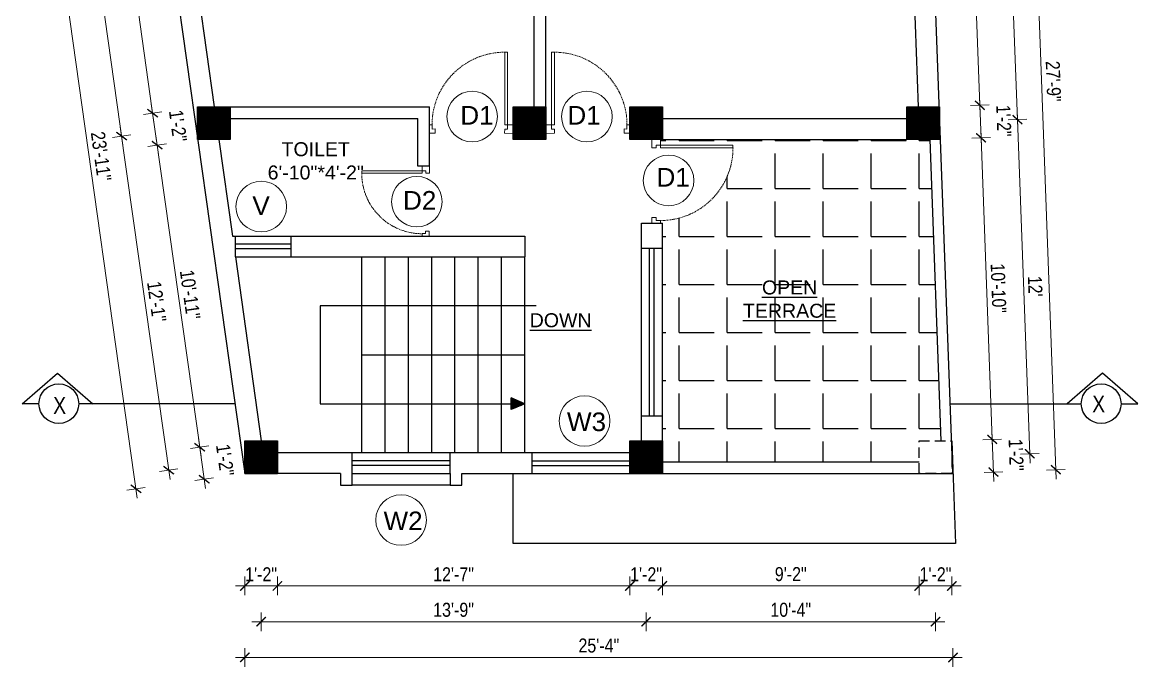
# Model space of a CAD drawing. Header units: inches. Extents: x -5142662 to -4941318, y -3361958 to -3160563.
# Drawn here: x -5006181.3 to -5005702.6, y -3261421.3 to -3261144.5 of the extents above; entities that cross this region are included whole.
import ezdxf

# ---------------------------------------------------------------- set-up
doc = ezdxf.new("R2010")
doc.units = ezdxf.units.IN
doc.header["$LTSCALE"] = 2
doc.header["$MEASUREMENT"] = 0
doc.header["$PDMODE"] = 34
doc.linetypes.add('HIDDEN', pattern=[0.375, 0.25, -0.125])
doc.layers.get('0').update_dxf_attribs({"linetype": 'CONTINUOUS'})
doc.layers.get('DEFPOINTS').update_dxf_attribs({"color": 141, "linetype": 'CONTINUOUS'})
doc.layers.add('A-Hatch', color=7, linetype='CONTINUOUS')
for name, color, linetype, lineweight in [('Annotate-Lite.w', 177, 'CONTINUOUS', 9), ('DIM 1-100', 4, 'CONTINUOUS', 13), ('Door-Window.w', 4, 'CONTINUOUS', 15), ('TEXT', 181, 'CONTINUOUS', 25)]:
    doc.layers.add(name, color=color, linetype=linetype, lineweight=lineweight)
doc.styles.add('ARAIL', font='ARIALN.TTF')
doc.styles.add('arial.', font='arial.ttf')
doc.styles.add('gaurav', font='arial.ttf')
doc.styles.get("Standard").update_dxf_attribs({"font": 'ARIALN.TTF'})
doc.dimstyles.new('1 by 96', dxfattribs={"dimtxt": 6, "dimasz": 4, "dimexe": 4, "dimexo": 4, "dimgap": 2, "dimtad": 1, "dimdec": 0, "dimzin": 0, "dimdsep": 46, "dimlunit": 4, "dimtxsty": 'Standard', "dimblk": 'ARCHTICK', "dimcen": 0, "dimdle": 4, "dimadec": 0, "dimazin": 0, "dimtfac": 1, "dimtdec": 0, "dimtix": 1, "dimtofl": 0, "dimtmove": 1, "dimatfit": 3, "dimldrblk": 'ARCHTICK', "dimfxl": 4, "dimfxlon": 1, "dimtolj": 1, "dimtzin": 0, "dimlwd": -1, "dimlwe": -1, "dimarcsym": 0})

# ---------------------------------------------------------------- blocks, each defined once
blk = doc.blocks.new('3-0')
at = {"ltscale": 3}
for p, q in [((11063.05, 10097.68), (11065.97, 10099.9)), ((11065.25, 10097.81), (11066.71, 10098.92)), ((11065.97, 10099.9), (11066.71, 10098.92)), ((11063.05, 10097.68), (11064.53, 10095.73)), ((11065.99, 10096.84), (11064.53, 10095.73)), ((11065.99, 10096.84), (11065.25, 10097.81)), ((11085.5, 10074.13), (11110.32, 10092.96)), ((11086.24, 10073.15), (11111.05, 10091.97)), ((11111.05, 10091.97), (11110.32, 10092.96)), ((11084.04, 10073.02), (11082.57, 10071.91)), ((11082.57, 10071.91), (11084.79, 10068.98)), ((11084.04, 10073.02), (11084.78, 10072.04)), ((11084.78, 10072.04), (11086.24, 10073.15)), ((11084.79, 10068.98), (11087.72, 10071.2)), ((11086.24, 10073.15), (11085.5, 10074.13)), ((11087.72, 10071.2), (11086.24, 10073.15))]:
    blk.add_line(p, q, dxfattribs=at)
at = {"layer": 'Door-Window.w', "color": 9, "linetype": 'HIDDEN', "lineweight": 18}
blk.add_arc((11085.5, 10074.13), 31.16, 37.1906, 127.1465, dxfattribs=at)
blk = doc.blocks.new('_ArchTick')
at = {"color": 0, "linetype": 'ByBlock', "const_width": 0.15}
blk.add_lwpolyline([(-0.5, -0.5), (0.5, 0.5)], dxfattribs=at)
blk = doc.blocks.new('*D1172')
at = {"layer": 'DEFPOINTS', "color": 0, "ltscale": 0.5, "transparency": 16777216}
for p in [(-5006085.83, -3261338.31), (-5006071.83, -3261338.31), (-5006071.83, -3261386.6)]:
    blk.add_point(p, dxfattribs=at)
at = {"layer": 'DIM 1-100', "color": 0, "ltscale": 0.5, "transparency": 16777216}
for p, q in [((-5006085.83, -3261382.6), (-5006085.83, -3261390.6)), ((-5006071.83, -3261382.6), (-5006071.83, -3261390.6)), ((-5006089.83, -3261386.6), (-5006067.83, -3261386.6))]:
    blk.add_line(p, q, dxfattribs=at)
at = {"layer": 'DIM 1-100', "color": 0, "ltscale": 0.5, "transparency": 16777216, "xscale": 4, "yscale": 4, "zscale": 4, "rotation": 180}
blk.add_blockref('_ArchTick', (-5006085.83, -3261386.6), dxfattribs=at)
at = {"layer": 'DIM 1-100', "color": 0, "ltscale": 0.5, "transparency": 16777216, "xscale": 4, "yscale": 4, "zscale": 4}
blk.add_blockref('_ArchTick', (-5006071.83, -3261386.6), dxfattribs=at)
at = {"layer": 'DIM 1-100', "color": 0, "ltscale": 0.5, "transparency": 16777216, "insert": (-5006078.83, -3261381.59), "char_height": 6, "attachment_point": 5}
blk.add_mtext('\\A1;1\'-2"', dxfattribs=at)
blk = doc.blocks.new('*D1173')
at = {"layer": 'DEFPOINTS', "color": 0, "ltscale": 0.5, "transparency": 16777216}
for p in [(-5006071.83, -3261338.31), (-5005920.59, -3261338.31), (-5005920.59, -3261386.6)]:
    blk.add_point(p, dxfattribs=at)
at = {"layer": 'DIM 1-100', "color": 0, "ltscale": 0.5, "transparency": 16777216}
for p, q in [((-5006071.83, -3261382.6), (-5006071.83, -3261390.6)), ((-5005920.59, -3261382.6), (-5005920.59, -3261390.6)), ((-5006075.83, -3261386.6), (-5005916.59, -3261386.6))]:
    blk.add_line(p, q, dxfattribs=at)
at = {"layer": 'DIM 1-100', "color": 0, "ltscale": 0.5, "transparency": 16777216, "xscale": 4, "yscale": 4, "zscale": 4, "rotation": 180}
blk.add_blockref('_ArchTick', (-5006071.83, -3261386.6), dxfattribs=at)
at = {"layer": 'DIM 1-100', "color": 0, "ltscale": 0.5, "transparency": 16777216, "xscale": 4, "yscale": 4, "zscale": 4}
blk.add_blockref('_ArchTick', (-5005920.59, -3261386.6), dxfattribs=at)
at = {"layer": 'DIM 1-100', "color": 0, "ltscale": 0.5, "transparency": 16777216, "insert": (-5005996.21, -3261381.59), "char_height": 6, "attachment_point": 5}
blk.add_mtext('\\A1;12\'-7"', dxfattribs=at)
blk = doc.blocks.new('*D1174')
at = {"layer": 'DEFPOINTS', "color": 0, "ltscale": 0.5, "transparency": 16777216}
for p in [(-5005920.59, -3261338.31), (-5005906.59, -3261338.31), (-5005906.59, -3261386.6)]:
    blk.add_point(p, dxfattribs=at)
at = {"layer": 'DIM 1-100', "color": 0, "ltscale": 0.5, "transparency": 16777216}
for p, q in [((-5005920.59, -3261382.6), (-5005920.59, -3261390.6)), ((-5005906.59, -3261382.6), (-5005906.59, -3261390.6)), ((-5005924.59, -3261386.6), (-5005902.59, -3261386.6))]:
    blk.add_line(p, q, dxfattribs=at)
at = {"layer": 'DIM 1-100', "color": 0, "ltscale": 0.5, "transparency": 16777216, "xscale": 4, "yscale": 4, "zscale": 4, "rotation": 180}
blk.add_blockref('_ArchTick', (-5005920.59, -3261386.6), dxfattribs=at)
at = {"layer": 'DIM 1-100', "color": 0, "ltscale": 0.5, "transparency": 16777216, "xscale": 4, "yscale": 4, "zscale": 4}
blk.add_blockref('_ArchTick', (-5005906.59, -3261386.6), dxfattribs=at)
at = {"layer": 'DIM 1-100', "color": 0, "ltscale": 0.5, "transparency": 16777216, "insert": (-5005913.59, -3261381.59), "char_height": 6, "attachment_point": 5}
blk.add_mtext('\\A1;1\'-2"', dxfattribs=at)
blk = doc.blocks.new('*D1175')
at = {"layer": 'DEFPOINTS', "color": 0, "ltscale": 0.5, "transparency": 16777216}
for p in [(-5005906.59, -3261338.31), (-5005796.36, -3261338.31), (-5005796.36, -3261386.6)]:
    blk.add_point(p, dxfattribs=at)
at = {"layer": 'DIM 1-100', "color": 0, "ltscale": 0.5, "transparency": 16777216}
for p, q in [((-5005906.59, -3261382.6), (-5005906.59, -3261390.6)), ((-5005796.36, -3261382.6), (-5005796.36, -3261390.6)), ((-5005910.59, -3261386.6), (-5005792.36, -3261386.6))]:
    blk.add_line(p, q, dxfattribs=at)
at = {"layer": 'DIM 1-100', "color": 0, "ltscale": 0.5, "transparency": 16777216, "xscale": 4, "yscale": 4, "zscale": 4, "rotation": 180}
blk.add_blockref('_ArchTick', (-5005906.59, -3261386.6), dxfattribs=at)
at = {"layer": 'DIM 1-100', "color": 0, "ltscale": 0.5, "transparency": 16777216, "xscale": 4, "yscale": 4, "zscale": 4}
blk.add_blockref('_ArchTick', (-5005796.36, -3261386.6), dxfattribs=at)
at = {"layer": 'DIM 1-100', "color": 0, "ltscale": 0.5, "transparency": 16777216, "insert": (-5005851.48, -3261381.54), "char_height": 6, "attachment_point": 5}
blk.add_mtext('\\A1;9\'-2"', dxfattribs=at)
blk = doc.blocks.new('*D1176')
at = {"layer": 'DEFPOINTS', "color": 0, "ltscale": 0.5, "transparency": 16777216}
for p in [(-5005796.36, -3261338.31), (-5005782.36, -3261338.31), (-5005782.36, -3261386.6)]:
    blk.add_point(p, dxfattribs=at)
at = {"layer": 'DIM 1-100', "color": 0, "ltscale": 0.5, "transparency": 16777216}
for p, q in [((-5005796.36, -3261382.6), (-5005796.36, -3261390.6)), ((-5005782.36, -3261382.6), (-5005782.36, -3261390.6)), ((-5005800.36, -3261386.6), (-5005778.36, -3261386.6))]:
    blk.add_line(p, q, dxfattribs=at)
at = {"layer": 'DIM 1-100', "color": 0, "ltscale": 0.5, "transparency": 16777216, "xscale": 4, "yscale": 4, "zscale": 4, "rotation": 180}
blk.add_blockref('_ArchTick', (-5005796.36, -3261386.6), dxfattribs=at)
at = {"layer": 'DIM 1-100', "color": 0, "ltscale": 0.5, "transparency": 16777216, "xscale": 4, "yscale": 4, "zscale": 4}
blk.add_blockref('_ArchTick', (-5005782.36, -3261386.6), dxfattribs=at)
at = {"layer": 'DIM 1-100', "color": 0, "ltscale": 0.5, "transparency": 16777216, "insert": (-5005789.36, -3261381.59), "char_height": 6, "attachment_point": 5}
blk.add_mtext('\\A1;1\'-2"', dxfattribs=at)
blk = doc.blocks.new('*D1177')
at = {"layer": 'DEFPOINTS', "color": 0, "ltscale": 0.5, "transparency": 16777216}
for p in [(-5006123.9, -3261068.06), (-5006141.3, -3261070.51), (-5006106.04, -3261180.81)]:
    blk.add_point(p, dxfattribs=at)
at = {"layer": 'DIM 1-100', "color": 0, "ltscale": 0.5, "transparency": 16777216}
for p, q in [((-5006124.82, -3261187.49), (-5006141.85, -3261066.55)), ((-5006137.34, -3261069.96), (-5006145.26, -3261071.07)), ((-5006121.41, -3261182.97), (-5006129.34, -3261184.09))]:
    blk.add_line(p, q, dxfattribs=at)
at = {"layer": 'DIM 1-100', "color": 0, "ltscale": 0.5, "transparency": 16777216, "xscale": 4, "yscale": 4, "zscale": 4}
for p, rotation in [((-5006141.3, -3261070.51), 98.01894551887811), ((-5006125.37, -3261183.53), 278.0189455188781)]:
    blk.add_blockref('_ArchTick', p, dxfattribs=dict(at, rotation=rotation))
at = {"layer": 'DIM 1-100', "color": 0, "ltscale": 0.5, "transparency": 16777216, "insert": (-5006128.32, -3261126.32), "char_height": 6, "attachment_point": 5, "rotation": 278.0189}
blk.add_mtext('\\A1;9\'-6"', dxfattribs=at)
blk = doc.blocks.new('*D1179')
at = {"layer": 'DEFPOINTS', "color": 0, "ltscale": 0.5, "transparency": 16777216}
for p in [(-5006106.04, -3261180.81), (-5006123.44, -3261197.26), (-5006106.04, -3261194.81)]:
    blk.add_point(p, dxfattribs=at)
at = {"layer": 'DIM 1-100', "color": 0, "ltscale": 0.5, "transparency": 16777216}
for p, q in [((-5006125.93, -3261179.57), (-5006122.88, -3261201.22)), ((-5006121.41, -3261182.97), (-5006129.34, -3261184.09)), ((-5006119.48, -3261196.7), (-5006127.4, -3261197.81))]:
    blk.add_line(p, q, dxfattribs=at)
at = {"layer": 'DIM 1-100', "color": 0, "ltscale": 0.5, "transparency": 16777216, "xscale": 4, "yscale": 4, "zscale": 4}
for p, rotation in [((-5006125.37, -3261183.53), 98.01894551887811), ((-5006123.44, -3261197.26), 278.0189455188781)]:
    blk.add_blockref('_ArchTick', p, dxfattribs=dict(at, rotation=rotation))
at = {"layer": 'DIM 1-100', "color": 0, "ltscale": 0.5, "transparency": 16777216, "insert": (-5006114.48, -3261188.99), "char_height": 6, "attachment_point": 5, "rotation": 278.0189}
blk.add_mtext('\\A1;1\'-2"', dxfattribs=at)
blk = doc.blocks.new('*D1180')
at = {"layer": 'DEFPOINTS', "color": 0, "ltscale": 0.5, "transparency": 16777216}
for p in [(-5006106.04, -3261194.81), (-5006105.16, -3261327.03), (-5006085.83, -3261324.31)]:
    blk.add_point(p, dxfattribs=at)
at = {"layer": 'DIM 1-100', "color": 0, "ltscale": 0.5, "transparency": 16777216}
for p, q in [((-5006124, -3261193.3), (-5006104.6, -3261330.99)), ((-5006119.48, -3261196.7), (-5006127.4, -3261197.81)), ((-5006101.2, -3261326.47), (-5006109.12, -3261327.59))]:
    blk.add_line(p, q, dxfattribs=at)
at = {"layer": 'DIM 1-100', "color": 0, "ltscale": 0.5, "transparency": 16777216, "xscale": 4, "yscale": 4, "zscale": 4}
for p, rotation in [((-5006123.44, -3261197.26), 98.01894551887811), ((-5006105.16, -3261327.03), 278.0189455188781)]:
    blk.add_blockref('_ArchTick', p, dxfattribs=dict(at, rotation=rotation))
at = {"layer": 'DIM 1-100', "color": 0, "ltscale": 0.5, "transparency": 16777216, "insert": (-5006109.29, -3261261.44), "char_height": 6, "attachment_point": 5, "rotation": 278.0189}
blk.add_mtext('\\A1;10\'-11"', dxfattribs=at)
blk = doc.blocks.new('*D1181')
at = {"layer": 'DEFPOINTS', "color": 0, "ltscale": 0.5, "transparency": 16777216}
for p in [(-5006085.83, -3261324.31), (-5006103.22, -3261340.76), (-5006085.83, -3261338.31)]:
    blk.add_point(p, dxfattribs=at)
at = {"layer": 'DIM 1-100', "color": 0, "ltscale": 0.5, "transparency": 16777216}
for p, q in [((-5006105.72, -3261323.07), (-5006102.67, -3261344.72)), ((-5006101.2, -3261326.47), (-5006109.12, -3261327.59)), ((-5006099.26, -3261340.2), (-5006107.19, -3261341.31))]:
    blk.add_line(p, q, dxfattribs=at)
at = {"layer": 'DIM 1-100', "color": 0, "ltscale": 0.5, "transparency": 16777216, "xscale": 4, "yscale": 4, "zscale": 4}
for p, rotation in [((-5006105.16, -3261327.03), 98.01894551887811), ((-5006103.22, -3261340.76), 278.0189455188781)]:
    blk.add_blockref('_ArchTick', p, dxfattribs=dict(at, rotation=rotation))
at = {"layer": 'DIM 1-100', "color": 0, "ltscale": 0.5, "transparency": 16777216, "insert": (-5006094.27, -3261332.49), "char_height": 6, "attachment_point": 5, "rotation": 278.0189}
blk.add_mtext('\\A1;1\'-2"', dxfattribs=at)
blk = doc.blocks.new('*D1182')
at = {"layer": 'DEFPOINTS', "color": 0, "ltscale": 0.5, "transparency": 16777216}
for p in [(-5006099.04, -3261187.81), (-5006138.67, -3261193.39), (-5006078.83, -3261331.31)]:
    blk.add_point(p, dxfattribs=at)
at = {"layer": 'DIM 1-100', "color": 0, "ltscale": 0.5, "transparency": 16777216}
for p, q in [((-5006134.71, -3261192.83), (-5006142.63, -3261193.95)), ((-5006117.9, -3261340.85), (-5006139.23, -3261189.43)), ((-5006114.49, -3261336.33), (-5006122.42, -3261337.45))]:
    blk.add_line(p, q, dxfattribs=at)
at = {"layer": 'DIM 1-100', "color": 0, "ltscale": 0.5, "transparency": 16777216, "xscale": 4, "yscale": 4, "zscale": 4}
for p, rotation in [((-5006138.67, -3261193.39), 98.01894551876403), ((-5006118.45, -3261336.89), 278.018945518764)]:
    blk.add_blockref('_ArchTick', p, dxfattribs=dict(at, rotation=rotation))
at = {"layer": 'DIM 1-100', "color": 0, "ltscale": 0.5, "transparency": 16777216, "insert": (-5006123.6, -3261264.44), "char_height": 6, "attachment_point": 5, "rotation": 278.0189}
blk.add_mtext('\\A1;12\'-1"', dxfattribs=at)
blk = doc.blocks.new('*D1183')
at = {"layer": 'DEFPOINTS', "color": 0, "ltscale": 0.5, "transparency": 16777216}
for p in [(-5006116.9, -3261061.06), (-5006156.53, -3261066.65), (-5006099.04, -3261187.81)]:
    blk.add_point(p, dxfattribs=at)
at = {"layer": 'DIM 1-100', "color": 0, "ltscale": 0.5, "transparency": 16777216}
for p, q in [((-5006138.11, -3261197.35), (-5006157.08, -3261062.68)), ((-5006152.56, -3261066.09), (-5006160.49, -3261067.2)), ((-5006134.71, -3261192.83), (-5006142.63, -3261193.95))]:
    blk.add_line(p, q, dxfattribs=at)
at = {"layer": 'DIM 1-100', "color": 0, "ltscale": 0.5, "transparency": 16777216, "xscale": 4, "yscale": 4, "zscale": 4}
for p, rotation in [((-5006156.53, -3261066.65), 98.01894551877125), ((-5006138.67, -3261193.39), 278.0189455187713)]:
    blk.add_blockref('_ArchTick', p, dxfattribs=dict(at, rotation=rotation))
at = {"layer": 'DIM 1-100', "color": 0, "ltscale": 0.5, "transparency": 16777216, "insert": (-5006142.58, -3261129.31), "char_height": 6, "attachment_point": 5, "rotation": 278.0189}
blk.add_mtext('\\A1;10\'-8"', dxfattribs=at)
blk = doc.blocks.new('*D1184')
at = {"layer": 'DEFPOINTS', "color": 0, "ltscale": 0.5, "transparency": 16777216}
for p in [(-5006125.87, -3261054.06), (-5006085.83, -3261338.31), (-5006132.5, -3261344.88)]:
    blk.add_point(p, dxfattribs=at)
at = {"layer": 'DIM 1-100', "color": 0, "ltscale": 0.5, "transparency": 16777216}
for p, q in [((-5006173.1, -3261056.68), (-5006131.94, -3261348.84)), ((-5006168.58, -3261060.08), (-5006176.5, -3261061.2)), ((-5006128.54, -3261344.32), (-5006136.46, -3261345.44))]:
    blk.add_line(p, q, dxfattribs=at)
at = {"layer": 'DIM 1-100', "color": 0, "ltscale": 0.5, "transparency": 16777216, "xscale": 4, "yscale": 4, "zscale": 4}
for p, rotation in [((-5006172.54, -3261060.64), 98.01894551889016), ((-5006132.5, -3261344.88), 278.0189455188902)]:
    blk.add_blockref('_ArchTick', p, dxfattribs=dict(at, rotation=rotation))
at = {"layer": 'DIM 1-100', "color": 0, "ltscale": 0.5, "transparency": 16777216, "insert": (-5006147.51, -3261202.05), "char_height": 6, "attachment_point": 5, "rotation": 278.0189}
blk.add_mtext('\\A1;23\'-11"', dxfattribs=at)
blk = doc.blocks.new('*D1185')
at = {"layer": 'DEFPOINTS', "color": 0, "ltscale": 0.5, "transparency": 16777216}
for p in [(-5006078.83, -3261331.31), (-5005913.59, -3261331.31), (-5005913.59, -3261401.94)]:
    blk.add_point(p, dxfattribs=at)
at = {"layer": 'DIM 1-100', "color": 0, "ltscale": 0.5, "transparency": 16777216}
for p, q in [((-5006078.83, -3261397.94), (-5006078.83, -3261405.94)), ((-5005913.59, -3261397.94), (-5005913.59, -3261405.94)), ((-5006082.83, -3261401.94), (-5005909.59, -3261401.94))]:
    blk.add_line(p, q, dxfattribs=at)
at = {"layer": 'DIM 1-100', "color": 0, "ltscale": 0.5, "transparency": 16777216, "xscale": 4, "yscale": 4, "zscale": 4, "rotation": 180}
blk.add_blockref('_ArchTick', (-5006078.83, -3261401.94), dxfattribs=at)
at = {"layer": 'DIM 1-100', "color": 0, "ltscale": 0.5, "transparency": 16777216, "xscale": 4, "yscale": 4, "zscale": 4}
blk.add_blockref('_ArchTick', (-5005913.59, -3261401.94), dxfattribs=at)
at = {"layer": 'DIM 1-100', "color": 0, "ltscale": 0.5, "transparency": 16777216, "insert": (-5005996.21, -3261396.87), "char_height": 6, "attachment_point": 5}
blk.add_mtext('\\A1;13\'-9"', dxfattribs=at)
blk = doc.blocks.new('*D1186')
at = {"layer": 'DEFPOINTS', "color": 0, "ltscale": 0.5, "transparency": 16777216}
for p in [(-5005913.59, -3261331.31), (-5005789.36, -3261331.32), (-5005789.36, -3261401.94)]:
    blk.add_point(p, dxfattribs=at)
at = {"layer": 'DIM 1-100', "color": 0, "ltscale": 0.5, "transparency": 16777216}
for p, q in [((-5005913.59, -3261397.94), (-5005913.59, -3261405.94)), ((-5005789.36, -3261397.94), (-5005789.36, -3261405.94)), ((-5005917.59, -3261401.94), (-5005785.36, -3261401.94))]:
    blk.add_line(p, q, dxfattribs=at)
at = {"layer": 'DIM 1-100', "color": 0, "ltscale": 0.5, "transparency": 16777216, "xscale": 4, "yscale": 4, "zscale": 4, "rotation": 180}
blk.add_blockref('_ArchTick', (-5005913.59, -3261401.94), dxfattribs=at)
at = {"layer": 'DIM 1-100', "color": 0, "ltscale": 0.5, "transparency": 16777216, "xscale": 4, "yscale": 4, "zscale": 4}
blk.add_blockref('_ArchTick', (-5005789.36, -3261401.94), dxfattribs=at)
at = {"layer": 'DIM 1-100', "color": 0, "ltscale": 0.5, "transparency": 16777216, "insert": (-5005851.48, -3261396.87), "char_height": 6, "attachment_point": 5}
blk.add_mtext('\\A1;10\'-4"', dxfattribs=at)
blk = doc.blocks.new('*D1187')
at = {"layer": 'DEFPOINTS', "color": 0, "ltscale": 0.5, "transparency": 16777216}
for p in [(-5006085.83, -3261338.31), (-5005781.85, -3261338.31), (-5005781.85, -3261417.27)]:
    blk.add_point(p, dxfattribs=at)
at = {"layer": 'DIM 1-100', "color": 0, "ltscale": 0.5, "transparency": 16777216}
for p, q in [((-5006085.83, -3261413.27), (-5006085.83, -3261421.27)), ((-5005781.85, -3261413.27), (-5005781.85, -3261421.27)), ((-5006089.83, -3261417.27), (-5005777.85, -3261417.27))]:
    blk.add_line(p, q, dxfattribs=at)
at = {"layer": 'DIM 1-100', "color": 0, "ltscale": 0.5, "transparency": 16777216, "xscale": 4, "yscale": 4, "zscale": 4, "rotation": 180}
blk.add_blockref('_ArchTick', (-5006085.83, -3261417.27), dxfattribs=at)
at = {"layer": 'DIM 1-100', "color": 0, "ltscale": 0.5, "transparency": 16777216, "xscale": 4, "yscale": 4, "zscale": 4}
blk.add_blockref('_ArchTick', (-5005781.85, -3261417.27), dxfattribs=at)
at = {"layer": 'DIM 1-100', "color": 0, "ltscale": 0.5, "transparency": 16777216, "insert": (-5005933.84, -3261412.21), "char_height": 6, "attachment_point": 5}
blk.add_mtext('\\A1;25\'-4"', dxfattribs=at)
blk = doc.blocks.new('*D1188')
at = {"layer": 'DEFPOINTS', "color": 0, "ltscale": 0.5, "transparency": 16777216}
for p in [(-5005782.36, -3261324.31), (-5005764.99, -3261323.66), (-5005781.85, -3261338.31)]:
    blk.add_point(p, dxfattribs=at)
at = {"layer": 'DIM 1-100', "color": 0, "ltscale": 0.5, "transparency": 16777216}
for p, q in [((-5005764.33, -3261341.66), (-5005765.14, -3261319.67)), ((-5005768.99, -3261323.81), (-5005761, -3261323.52)), ((-5005768.47, -3261337.81), (-5005760.48, -3261337.52))]:
    blk.add_line(p, q, dxfattribs=at)
at = {"layer": 'DIM 1-100', "color": 0, "ltscale": 0.5, "transparency": 16777216, "xscale": 4, "yscale": 4, "zscale": 4}
for p, rotation in [((-5005764.99, -3261323.66), 92.11435361987118), ((-5005764.48, -3261337.66), 272.1143536198712)]:
    blk.add_blockref('_ArchTick', p, dxfattribs=dict(at, rotation=rotation))
at = {"layer": 'DIM 1-100', "color": 0, "ltscale": 0.5, "transparency": 16777216, "insert": (-5005754.72, -3261330.29), "char_height": 6, "attachment_point": 5, "rotation": 272.1144}
blk.add_mtext('\\A1;1\'-2"', dxfattribs=at)
blk = doc.blocks.new('*D1189')
at = {"layer": 'DEFPOINTS', "color": 0, "ltscale": 0.5, "transparency": 16777216}
for p in [(-5005787.66, -3261194.81), (-5005769.78, -3261194.15), (-5005782.36, -3261324.31)]:
    blk.add_point(p, dxfattribs=at)
at = {"layer": 'DIM 1-100', "color": 0, "ltscale": 0.5, "transparency": 16777216}
for p, q in [((-5005764.85, -3261327.66), (-5005769.92, -3261190.15)), ((-5005773.77, -3261194.29), (-5005765.78, -3261194)), ((-5005768.99, -3261323.81), (-5005761, -3261323.52))]:
    blk.add_line(p, q, dxfattribs=at)
at = {"layer": 'DIM 1-100', "color": 0, "ltscale": 0.5, "transparency": 16777216, "xscale": 4, "yscale": 4, "zscale": 4}
for p, rotation in [((-5005769.78, -3261194.15), 92.11435361988043), ((-5005764.99, -3261323.66), 272.1143536198804)]:
    blk.add_blockref('_ArchTick', p, dxfattribs=dict(at, rotation=rotation))
at = {"layer": 'DIM 1-100', "color": 0, "ltscale": 0.5, "transparency": 16777216, "insert": (-5005762.33, -3261258.72), "char_height": 6, "attachment_point": 5, "rotation": 272.1144}
blk.add_mtext('\\A1;10\'-10"', dxfattribs=at)
blk = doc.blocks.new('*D1190')
at = {"layer": 'DEFPOINTS', "color": 0, "ltscale": 0.5, "transparency": 16777216}
for p in [(-5005787.66, -3261180.81), (-5005770.29, -3261180.16), (-5005787.66, -3261194.81)]:
    blk.add_point(p, dxfattribs=at)
at = {"layer": 'DIM 1-100', "color": 0, "ltscale": 0.5, "transparency": 16777216}
for p, q in [((-5005769.63, -3261198.14), (-5005770.44, -3261176.17)), ((-5005774.29, -3261180.31), (-5005766.3, -3261180.02)), ((-5005773.77, -3261194.29), (-5005765.78, -3261194))]:
    blk.add_line(p, q, dxfattribs=at)
at = {"layer": 'DIM 1-100', "color": 0, "ltscale": 0.5, "transparency": 16777216, "xscale": 4, "yscale": 4, "zscale": 4}
for p, rotation in [((-5005770.29, -3261180.16), 92.11435361988043), ((-5005769.78, -3261194.15), 272.1143536198804)]:
    blk.add_blockref('_ArchTick', p, dxfattribs=dict(at, rotation=rotation))
at = {"layer": 'DIM 1-100', "color": 0, "ltscale": 0.5, "transparency": 16777216, "insert": (-5005760.02, -3261186.79), "char_height": 6, "attachment_point": 5, "rotation": 272.1144}
blk.add_mtext('\\A1;1\'-2"', dxfattribs=at)
blk = doc.blocks.new('*D1191')
at = {"layer": 'DEFPOINTS', "color": 0, "ltscale": 0.5, "transparency": 16777216}
for p in [(-5005794.15, -3261021.12), (-5005776.19, -3261020.46), (-5005787.66, -3261180.81)]:
    blk.add_point(p, dxfattribs=at)
at = {"layer": 'DIM 1-100', "color": 0, "ltscale": 0.5, "transparency": 16777216}
for p, q in [((-5005770.14, -3261184.16), (-5005776.34, -3261016.46)), ((-5005780.19, -3261020.61), (-5005772.19, -3261020.31)), ((-5005774.29, -3261180.31), (-5005766.3, -3261180.02))]:
    blk.add_line(p, q, dxfattribs=at)
at = {"layer": 'DIM 1-100', "color": 0, "ltscale": 0.5, "transparency": 16777216, "xscale": 4, "yscale": 4, "zscale": 4}
for p, rotation in [((-5005776.19, -3261020.46), 92.11435361988043), ((-5005770.29, -3261180.16), 272.1143536198804)]:
    blk.add_blockref('_ArchTick', p, dxfattribs=dict(at, rotation=rotation))
at = {"layer": 'DIM 1-100', "color": 0, "ltscale": 0.5, "transparency": 16777216, "insert": (-5005768.18, -3261100.13), "char_height": 6, "attachment_point": 5, "rotation": 272.1144}
blk.add_mtext('\\A1;13\'-4"', dxfattribs=at)
blk = doc.blocks.new('*D1193')
at = {"layer": 'DEFPOINTS', "color": 0, "ltscale": 0.5, "transparency": 16777216}
for p in [(-5005794.66, -3261187.81), (-5005754.19, -3261186.31), (-5005789.36, -3261331.31)]:
    blk.add_point(p, dxfattribs=at)
at = {"layer": 'DIM 1-100', "color": 0, "ltscale": 0.5, "transparency": 16777216}
for p, q in [((-5005748.75, -3261333.81), (-5005754.34, -3261182.31)), ((-5005758.19, -3261186.46), (-5005750.2, -3261186.16)), ((-5005752.89, -3261329.96), (-5005744.9, -3261329.66))]:
    blk.add_line(p, q, dxfattribs=at)
at = {"layer": 'DIM 1-100', "color": 0, "ltscale": 0.5, "transparency": 16777216, "xscale": 4, "yscale": 4, "zscale": 4}
for p, rotation in [((-5005754.19, -3261186.31), 92.11435361966569), ((-5005748.89, -3261329.81), 272.1143536196657)]:
    blk.add_blockref('_ArchTick', p, dxfattribs=dict(at, rotation=rotation))
at = {"layer": 'DIM 1-100', "color": 0, "ltscale": 0.5, "transparency": 16777216, "insert": (-5005746.54, -3261257.88), "char_height": 6, "attachment_point": 5, "rotation": 272.1144}
blk.add_mtext("\\A1;12'", dxfattribs=at)
blk = doc.blocks.new('*D1194')
at = {"layer": 'DEFPOINTS', "color": 0, "ltscale": 0.5, "transparency": 16777216}
for p in [(-5005801.15, -3261014.12), (-5005760.61, -3261012.63), (-5005794.66, -3261187.81)]:
    blk.add_point(p, dxfattribs=at)
at = {"layer": 'DIM 1-100', "color": 0, "ltscale": 0.5, "transparency": 16777216}
for p, q in [((-5005754.05, -3261190.31), (-5005760.75, -3261008.63)), ((-5005764.6, -3261012.77), (-5005756.61, -3261012.48)), ((-5005758.19, -3261186.46), (-5005750.2, -3261186.16))]:
    blk.add_line(p, q, dxfattribs=at)
at = {"layer": 'DIM 1-100', "color": 0, "ltscale": 0.5, "transparency": 16777216, "xscale": 4, "yscale": 4, "zscale": 4}
for p, rotation in [((-5005760.61, -3261012.63), 92.11435361967166), ((-5005754.19, -3261186.31), 272.1143536196717)]:
    blk.add_blockref('_ArchTick', p, dxfattribs=dict(at, rotation=rotation))
at = {"layer": 'DIM 1-100', "color": 0, "ltscale": 0.5, "transparency": 16777216, "insert": (-5005752.34, -3261099.28), "char_height": 6, "attachment_point": 5, "rotation": 272.1144}
blk.add_mtext('\\A1;14\'-6"', dxfattribs=at)
blk = doc.blocks.new('*D1195')
at = {"layer": 'DEFPOINTS', "color": 0, "ltscale": 0.5, "transparency": 16777216}
for p in [(-5005794.15, -3261005.06), (-5005749.97, -3261003.42), (-5005781.85, -3261338.31)]:
    blk.add_point(p, dxfattribs=at)
at = {"layer": 'DIM 1-100', "color": 0, "ltscale": 0.5, "transparency": 16777216}
for p, q in [((-5005737.52, -3261340.67), (-5005750.12, -3260999.43)), ((-5005753.97, -3261003.57), (-5005745.98, -3261003.28)), ((-5005741.67, -3261336.82), (-5005733.67, -3261336.53))]:
    blk.add_line(p, q, dxfattribs=at)
at = {"layer": 'DIM 1-100', "color": 0, "ltscale": 0.5, "transparency": 16777216, "xscale": 4, "yscale": 4, "zscale": 4}
for p, rotation in [((-5005749.97, -3261003.42), 92.11435361988767), ((-5005737.67, -3261336.67), 272.1143536198877)]:
    blk.add_blockref('_ArchTick', p, dxfattribs=dict(at, rotation=rotation))
at = {"layer": 'DIM 1-100', "color": 0, "ltscale": 0.5, "transparency": 16777216, "insert": (-5005738.76, -3261169.86), "char_height": 6, "attachment_point": 5, "rotation": 272.1144}
blk.add_mtext('\\A1;27\'-9"', dxfattribs=at)

msp = doc.modelspace()

# ---------------------------------------------------------------- hatches: boundary and pattern name
at = {"layer": 'A-Hatch', "ltscale": 0.5}
h = msp.add_hatch(dxfattribs=at)
h.set_pattern_fill('ANSI31', color=256)
h.set_pattern_definition([(45, (85326.67067, -2775.33517), (-0.0883883476483, 0.0883883476483), [])])
h.paths.add_polyline_path([(-5006092.04, -3261180.81), (-5006106.04, -3261180.81), (-5006106.04, -3261194.81), (-5006092.04, -3261194.81)])
h = msp.add_hatch(dxfattribs=at)
h.set_pattern_fill('ANSI31', color=256)
h.set_pattern_definition([(45, (85462.12236, -2775.33517), (-0.0883883476483, 0.0883883476483), [])])
h.paths.add_polyline_path([(-5005956.59, -3261180.81), (-5005970.59, -3261180.81), (-5005970.59, -3261194.81), (-5005956.59, -3261194.81)])
h = msp.add_hatch(dxfattribs=at)
h.set_pattern_fill('ANSI31', color=256)
h.set_pattern_definition([(45, (85512.12236, -2775.33517), (-0.0883883476483, 0.0883883476483), [])])
h.paths.add_polyline_path([(-5005906.59, -3261180.81), (-5005920.59, -3261180.81), (-5005920.59, -3261194.81), (-5005906.59, -3261194.81)])
h = msp.add_hatch(dxfattribs=at)
h.set_pattern_fill('ANSI31', color=256)
h.set_pattern_definition([(45, (85631.05194, -2775.33517), (-0.0883883476483, 0.0883883476483), [])])
h.paths.add_polyline_path([(-5005787.66, -3261180.81), (-5005801.66, -3261180.81), (-5005801.66, -3261194.81), (-5005787.66, -3261194.81)])
h = msp.add_hatch(dxfattribs=at)
h.set_pattern_fill('ANGLE', color=256, scale=75)
h.set_pattern_definition([(0, (2345.577, 1184.764), (0, 20.625), [15, -5.625]), (90, (2345.577, 1184.764), (-20.625, 1e-15), [15, -5.625])])
edge = h.paths.add_edge_path()
edge.add_line((-5005791.65, -3261194.81), (-5005801.66, -3261194.81))
edge.add_line((-5005801.66, -3261194.81), (-5005907.42, -3261194.81))
edge.add_line((-5005907.42, -3261194.81), (-5005907.42, -3261197.26))
edge.add_line((-5005907.42, -3261197.26), (-5005876.29, -3261197.26))
edge.add_line((-5005876.29, -3261197.26), (-5005876.26, -3261198.48))
edge.add_ellipse((-5005907.42, -3261198.48), major_axis=(22.03, 22.03), ratio=1, start_angle=225.0441, end_angle=315, ccw=False)
edge.add_line((-5005907.39, -3261229.64), (-5005907.39, -3261230.81))
edge.add_line((-5005907.39, -3261230.81), (-5005906.59, -3261230.81))
edge.add_line((-5005906.59, -3261230.81), (-5005906.59, -3261324.31))
edge.add_line((-5005906.59, -3261324.31), (-5005906.59, -3261333.31))
edge.add_line((-5005906.59, -3261333.31), (-5005796.36, -3261333.31))
edge.add_line((-5005796.36, -3261333.31), (-5005796.36, -3261324.31))
edge.add_line((-5005796.36, -3261324.31), (-5005786.87, -3261324.31))
edge.add_line((-5005786.87, -3261324.31), (-5005791.65, -3261194.81))
h.paths.add_polyline_path([(-5005873.35, -3261274.22), (-5005830.3, -3261274.22), (-5005830.3, -3261251.75), (-5005873.35, -3261251.75)], flags=24)
h = msp.add_hatch(dxfattribs=at)
h.set_pattern_fill('ANSI31', color=256)
h.set_pattern_definition([(45, (85288.94697, -2488.07654), (-0.0883883476483, 0.0883883476483), [])])
h.paths.add_polyline_path([(-5005965.59, -3261308.31), (-5005971.51, -3261305.8), (-5005971.51, -3261310.82)])
h = msp.add_hatch(dxfattribs=at)
h.set_pattern_fill('ANSI31', color=256)
h.set_pattern_definition([(45, (85346.88666, -2918.83517), (-0.0883883476483, 0.0883883476483), [])])
h.paths.add_polyline_path([(-5006071.83, -3261324.31), (-5006085.83, -3261324.31), (-5006085.83, -3261338.31), (-5006071.83, -3261338.31)])
h = msp.add_hatch(dxfattribs=at)
h.set_pattern_fill('ANSI31', color=256)
h.set_pattern_definition([(45, (85512.12236, -2918.83517), (-0.0883883476483, 0.0883883476483), [])])
h.paths.add_polyline_path([(-5005906.59, -3261324.31), (-5005920.59, -3261324.31), (-5005920.59, -3261338.31), (-5005906.59, -3261338.31)])

# ---------------------------------------------------------------- linework, layer by layer
at = {"ltscale": 0.5}
for p, q in [((-5005796.67, -3261180.81), (-5005802.56, -3261021.12)), ((-5005956.59, -3261185.31), (-5005956.59, -3261038.35)), ((-5005961.59, -3261180.81), (-5005961.59, -3261045.12)), ((-5006114.81, -3261068.06), (-5006098.93, -3261180.81)), ((-5006092.04, -3261180.81), (-5006006.59, -3261180.81)), ((-5006006.59, -3261206.31), (-5006006.59, -3261180.81)), ((-5005920.59, -3261185.31), (-5005920.59, -3261180.81)), ((-5006092.04, -3261185.81), (-5006011.59, -3261185.81)), ((-5006011.59, -3261206.31), (-5006011.59, -3261185.81)), ((-5005906.59, -3261185.81), (-5005801.66, -3261185.81)), ((-5006096.95, -3261194.81), (-5006091.11, -3261236.31)), ((-5005906.59, -3261194.81), (-5005801.66, -3261194.81)), ((-5005786.87, -3261324.31), (-5005791.65, -3261194.81)), ((-5006006.59, -3261206.31), (-5006011.59, -3261206.31)), ((-5005915.59, -3261230.81), (-5005906.59, -3261230.81)), ((-5005915.59, -3261324.31), (-5005915.59, -3261230.81)), ((-5005906.59, -3261324.31), (-5005906.59, -3261230.81)), ((-5006091.11, -3261236.31), (-5005965.59, -3261236.31)), ((-5006089.84, -3261245.31), (-5006089.84, -3261236.31)), ((-5006065.84, -3261245.31), (-5006065.84, -3261236.31)), ((-5005965.59, -3261236.31), (-5005965.59, -3261245.31)), ((-5006065.84, -3261239.81), (-5006089.84, -3261239.81)), ((-5006065.84, -3261241.81), (-5006089.84, -3261241.81)), ((-5005915.59, -3261241.56), (-5005906.59, -3261241.56)), ((-5005912.09, -3261313.56), (-5005912.09, -3261241.56)), ((-5005910.09, -3261313.56), (-5005910.09, -3261241.56)), ((-5006089.84, -3261245.31), (-5006078.71, -3261324.31)), ((-5006089.84, -3261245.31), (-5005965.59, -3261245.31)), ((-5006035.59, -3261287.31), (-5006035.59, -3261245.31)), ((-5006025.59, -3261287.31), (-5006025.59, -3261245.31)), ((-5006015.59, -3261287.31), (-5006015.59, -3261245.31)), ((-5006005.59, -3261287.31), (-5006005.59, -3261245.31)), ((-5005995.59, -3261287.31), (-5005995.59, -3261245.31)), ((-5005985.59, -3261287.31), (-5005985.59, -3261245.31)), ((-5005975.59, -3261287.31), (-5005975.59, -3261245.31)), ((-5005965.59, -3261287.31), (-5005965.59, -3261245.31)), ((-5005960.75, -3261266.31), (-5006053.52, -3261266.31)), ((-5006053.52, -3261266.31), (-5006053.52, -3261308.31)), ((-5006035.59, -3261329.31), (-5006035.59, -3261287.31)), ((-5006035.59, -3261287.31), (-5005965.59, -3261287.31)), ((-5006025.59, -3261329.31), (-5006025.59, -3261287.31)), ((-5006015.59, -3261329.31), (-5006015.59, -3261287.31)), ((-5006005.59, -3261329.31), (-5006005.59, -3261287.31)), ((-5005995.59, -3261329.31), (-5005995.59, -3261287.31)), ((-5005985.59, -3261329.31), (-5005985.59, -3261287.31)), ((-5005975.59, -3261329.31), (-5005975.59, -3261287.31)), ((-5005965.59, -3261329.31), (-5005965.59, -3261287.31)), ((-5006053.52, -3261308.31), (-5005971.51, -3261308.31)), ((-5005965.59, -3261308.31), (-5005971.51, -3261305.8)), ((-5005971.51, -3261310.82), (-5005971.51, -3261305.8)), ((-5005965.59, -3261308.31), (-5005971.51, -3261310.82)), ((-5005915.59, -3261313.56), (-5005906.59, -3261313.56)), ((-5005782.36, -3261324.31), (-5005780.74, -3261368.31)), ((-5006071.83, -3261329.31), (-5005920.59, -3261329.31)), ((-5006039.71, -3261338.31), (-5006039.71, -3261329.31)), ((-5005997.71, -3261338.31), (-5005997.71, -3261329.31)), ((-5005962.59, -3261329.31), (-5005962.59, -3261338.31)), ((-5005997.71, -3261332.81), (-5006039.71, -3261332.81)), ((-5005997.71, -3261334.81), (-5006039.71, -3261334.81)), ((-5005962.59, -3261332.81), (-5005920.62, -3261332.81)), ((-5005962.59, -3261334.81), (-5005920.59, -3261334.81)), ((-5005906.59, -3261333.31), (-5005796.36, -3261333.31)), ((-5006044.71, -3261338.31), (-5006071.83, -3261338.31)), ((-5006044.71, -3261338.31), (-5006044.71, -3261343.31)), ((-5006039.71, -3261343.31), (-5006039.71, -3261338.31)), ((-5005997.71, -3261338.31), (-5005997.71, -3261343.31)), ((-5005992.71, -3261343.31), (-5005992.71, -3261338.31)), ((-5005970.59, -3261368.31), (-5005970.59, -3261338.31)), ((-5006044.71, -3261343.31), (-5006039.71, -3261343.31)), ((-5005997.71, -3261343.31), (-5006039.71, -3261343.31)), ((-5005997.71, -3261343.31), (-5005992.71, -3261343.31)), ((-5005780.74, -3261368.31), (-5005970.59, -3261368.31))]:
    msp.add_line(p, q, dxfattribs=at)
for points in [[(-5005920.59, -3261338.31), (-5005781.85, -3261338.31), (-5005794.15, -3261005.06), (-5005920.59, -3261023.74)], [(-5005956.59, -3261029.05), (-5006125.87, -3261054.06), (-5006085.83, -3261338.31), (-5006071.83, -3261338.31)], [(-5006039.71, -3261338.31), (-5005997.71, -3261338.31)], [(-5005992.71, -3261338.31), (-5005920.64, -3261338.31)]]:
    msp.add_lwpolyline(points, dxfattribs=at)
for points in [[(-5006106.04, -3261180.81), (-5006092.04, -3261180.81), (-5006092.04, -3261194.81), (-5006106.04, -3261194.81)], [(-5005970.59, -3261180.81), (-5005956.59, -3261180.81), (-5005956.59, -3261194.81), (-5005970.59, -3261194.81)], [(-5005920.59, -3261180.81), (-5005906.59, -3261180.81), (-5005906.59, -3261194.81), (-5005920.59, -3261194.81)], [(-5005801.66, -3261180.81), (-5005787.66, -3261180.81), (-5005787.66, -3261194.81), (-5005801.66, -3261194.81)], [(-5006085.83, -3261324.31), (-5006071.83, -3261324.31), (-5006071.83, -3261338.31), (-5006085.83, -3261338.31)], [(-5005920.59, -3261324.31), (-5005906.59, -3261324.31), (-5005906.59, -3261338.31), (-5005920.59, -3261338.31)]]:
    msp.add_lwpolyline(points, close=True, dxfattribs=at)
at = {"linetype": 'HIDDEN', "ltscale": 9}
msp.add_lwpolyline([(-5005796.36, -3261324.31), (-5005782.36, -3261324.31), (-5005782.36, -3261338.31), (-5005796.36, -3261338.31)], close=True, dxfattribs=at)
at = {"layer": 'Annotate-Lite.w', "ltscale": 0.005}
for centre in [(-5005988.21, -3261185), (-5005938.97, -3261185), (-5005903.9, -3261212.43), (-5006078.76, -3261223.67), (-5006011.97, -3261221.55), (-5005939.98, -3261315.74), (-5006018.71, -3261358.28)]:
    msp.add_circle(centre, 10.86, dxfattribs=at)
at = {"layer": 'TEXT'}
for points in [[(-5006174.16, -3261308.31), (-5006181.3, -3261308.31), (-5006166.16, -3261295.22), (-5006151.02, -3261308.31)], [(-5005709.7, -3261308.31), (-5005702.56, -3261308.31), (-5005717.7, -3261295.22), (-5005732.84, -3261308.31)], [(-5006090.05, -3261308.31), (-5006157.09, -3261308.31)], [(-5005782.95, -3261308.31), (-5005726.77, -3261308.31)]]:
    msp.add_lwpolyline(points, dxfattribs=at)
for centre in [(-5006165.63, -3261308.31), (-5005718.23, -3261308.31)]:
    msp.add_circle(centre, 8.53, dxfattribs=at)

# ---------------------------------------------------------------- block references
at = {"layer": 'Door-Window.w', "linetype": 'ByBlock'}
for p, xscale, yscale, zscale, rotation in [((-5004650.03, -3276105.93), 0.999791003999291, 0.9997910037636757, 0.9997910039624013, 52.80940477362314), ((-5007277.15, -3276105.93), -0.9997910039992908, 0.9997910037636757, 0.9997910039624013, 307.1905952263768), ((-5020824.82, -3259874.25), -0.9997910039992909, 0.9997910037636757, 0.9997910039624013, 217.1905952263769), ((-4993577.03, -3260122.4), 0.8331589851548311, 0.8331589852459729, 0.8331589850765497, 142.7330628721138)]:
    msp.add_blockref('3-0', p, dxfattribs=dict(at, xscale=xscale, yscale=yscale, zscale=zscale, rotation=rotation))

# ---------------------------------------------------------------- texts
at = {"layer": 'Annotate-Lite.w', "ltscale": 0.005, "char_height": 8, "style": 'gaurav'}
for s, insert, attachment_point in [('D1', (-5005993.3, -3261180.45), 1), ('D1', (-5005933.05, -3261180.45), 3), ('D1', (-5005909.09, -3261215.07), 7), ('D2', (-5006017.89, -3261216.99), 1), ('V', (-5006082.55, -3261227.32), 7), ('W3', (-5005947.52, -3261312.09), 1), ('W2', (-5006026.25, -3261354.63), 1)]:
    msp.add_mtext_dynamic_manual_height_columns(s, width=8, gutter_width=100, heights=[0], dxfattribs=dict(at, insert=insert, attachment_point=attachment_point))
at = {"layer": 'TEXT', "lineweight": -2, "insert": (-5006055.35, -3261204.06), "char_height": 6, "attachment_point": 5, "style": 'arial.'}
msp.add_mtext_dynamic_manual_height_columns('TOILET\\P6\'-10"*4\'-2"', width=45.7314, gutter_width=30, heights=[0], dxfattribs=at)
at = {"layer": 'TEXT', "lineweight": -2, "char_height": 6, "attachment_point": 5, "style": 'arial.'}
for s, insert, width in [('{\\LOPEN\\PTERRACE}', (-5005851.95, -3261263.43), 127.5059), ('{\\LDOWN}', (-5005950.24, -3261272.51), 26.6739)]:
    msp.add_mtext(s, dxfattribs=dict(at, insert=insert, width=width))
at = {"layer": 'TEXT', "char_height": 7.2, "style": 'ARAIL'}
for insert, attachment_point in [((-5006162.54, -3261305.47), 3), ((-5005722.07, -3261304.81), 1)]:
    msp.add_mtext_dynamic_manual_height_columns('X', width=125.4648, gutter_width=90, heights=[0], dxfattribs=dict(at, insert=insert, attachment_point=attachment_point))

# ---------------------------------------------------------------- dimensions: what is measured, and where the dimension line sits
at = {"layer": 'DIM 1-100', "ltscale": 0.5}
for p1, p2, distance, picture, middle in [((-5005781.85, -3261338.31), (-5005794.15, -3261005.06), -44.21, '*D1195', (-5005738.76, -3261169.86)), ((-5006125.87, -3261054.06), (-5006085.83, -3261338.31), -47.13, '*D1184', (-5006147.51, -3261202.05)), ((-5005789.36, -3261331.31), (-5005794.66, -3261187.81), -40.5, '*D1193', (-5005746.54, -3261257.88)), ((-5006078.83, -3261331.31), (-5006099.04, -3261187.81), 40.02, '*D1182', (-5006123.6, -3261264.44))]:
    dim = msp.add_aligned_dim(p1=p1, p2=p2, distance=distance, dimstyle='1 by 96', dxfattribs=at)
    dim.commit()
    dim.dimension.update_dxf_attribs({"geometry": picture, "text_midpoint": middle})
for base, p1, p2, angle, picture, middle in [((-5005760.61, -3261012.63), (-5005794.66, -3261187.81), (-5005801.15, -3261014.12), 272.1144, '*D1194', (-5005752.34, -3261099.28)), ((-5005776.19, -3261020.46), (-5005787.66, -3261180.81), (-5005794.15, -3261021.12), 272.1144, '*D1191', (-5005768.18, -3261100.13)), ((-5006156.53, -3261066.65), (-5006099.04, -3261187.81), (-5006116.9, -3261061.06), 278.0189, '*D1183', (-5006142.58, -3261129.31)), ((-5006141.3, -3261070.51), (-5006106.04, -3261180.81), (-5006123.9, -3261068.06), 278.0189, '*D1177', (-5006128.32, -3261126.32)), ((-5006105.16, -3261327.03), (-5006106.04, -3261194.81), (-5006085.83, -3261324.31), 278.0189, '*D1180', (-5006109.29, -3261261.44)), ((-5005769.78, -3261194.15), (-5005782.36, -3261324.31), (-5005787.66, -3261194.81), 272.1144, '*D1189', (-5005762.33, -3261258.72))]:
    dim = msp.add_linear_dim(base=base, p1=p1, p2=p2, angle=angle, dimstyle='1 by 96', dxfattribs=at)
    dim.commit()
    dim.dimension.update_dxf_attribs({"geometry": picture, "text_midpoint": middle})
for base, p1, p2, angle, picture, middle, dimtype in [((-5006123.44, -3261197.26), (-5006106.04, -3261180.81), (-5006106.04, -3261194.81), 278.0189, '*D1179', (-5006119.44, -3261189.69), 160), ((-5005770.29, -3261180.16), (-5005787.66, -3261194.81), (-5005787.66, -3261180.81), 272.1144, '*D1190', (-5005765.03, -3261186.97), 160), ((-5006103.22, -3261340.76), (-5006085.83, -3261324.31), (-5006085.83, -3261338.31), 278.0189, '*D1181', (-5006099.23, -3261333.19), 160), ((-5005764.99, -3261323.66), (-5005781.85, -3261338.31), (-5005782.36, -3261324.31), 92.1144, '*D1188', (-5005759.73, -3261330.48), 161)]:
    dim = msp.add_linear_dim(base=base, p1=p1, p2=p2, angle=angle, dimstyle='1 by 96', dxfattribs=at)
    dim.commit()
    dim.dimension.update_dxf_attribs({"geometry": picture, "text_midpoint": middle, "dimtype": dimtype})
for base, p1, p2, picture, middle in [((-5005913.59, -3261401.94), (-5006078.83, -3261331.31), (-5005913.59, -3261331.31), '*D1185', (-5005996.21, -3261396.87)), ((-5005789.36, -3261401.94), (-5005913.59, -3261331.31), (-5005789.36, -3261331.32), '*D1186', (-5005851.48, -3261396.87)), ((-5005781.85, -3261417.27), (-5006085.83, -3261338.31), (-5005781.85, -3261338.31), '*D1187', (-5005933.84, -3261412.21)), ((-5005920.59, -3261386.6), (-5006071.83, -3261338.31), (-5005920.59, -3261338.31), '*D1173', (-5005996.21, -3261381.59)), ((-5005796.36, -3261386.6), (-5005906.59, -3261338.31), (-5005796.36, -3261338.31), '*D1175', (-5005851.48, -3261381.54))]:
    dim = msp.add_linear_dim(base=base, p1=p1, p2=p2, dimstyle='1 by 96', dxfattribs=at)
    dim.commit()
    dim.dimension.update_dxf_attribs({"geometry": picture, "text_midpoint": middle})
for base, p1, p2, picture, middle in [((-5006071.83, -3261386.6), (-5006085.83, -3261338.31), (-5006071.83, -3261338.31), '*D1172', (-5006078.83, -3261386.6)), ((-5005906.59, -3261386.6), (-5005920.59, -3261338.31), (-5005906.59, -3261338.31), '*D1174', (-5005913.59, -3261386.6)), ((-5005782.36, -3261386.6), (-5005796.36, -3261338.31), (-5005782.36, -3261338.31), '*D1176', (-5005789.36, -3261386.6))]:
    dim = msp.add_linear_dim(base=base, p1=p1, p2=p2, dimstyle='1 by 96', dxfattribs=at)
    dim.commit()
    dim.dimension.update_dxf_attribs({"geometry": picture, "text_midpoint": middle, "dimtype": 160})

doc.saveas('drawing.dxf')
